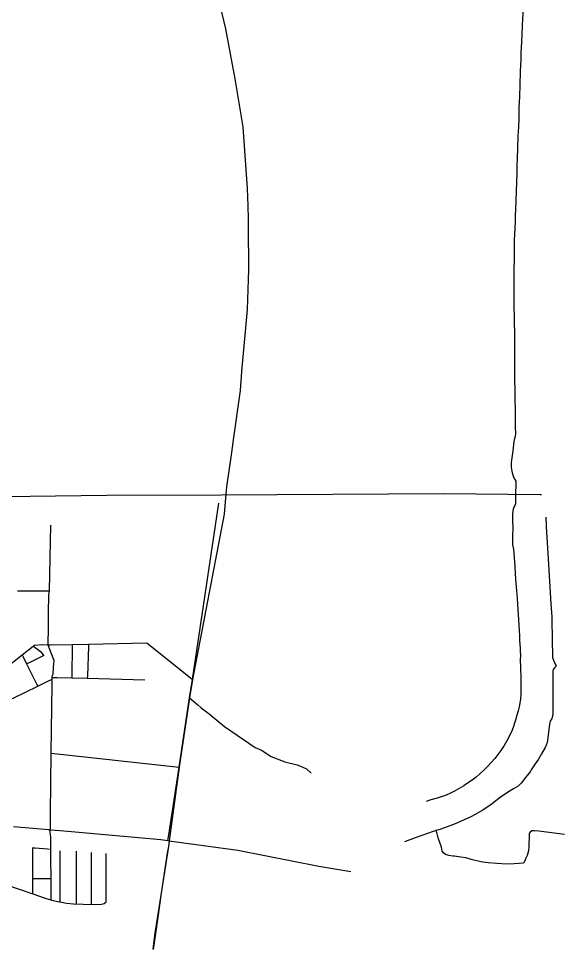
# Model space of a CAD drawing. Header units: inches. Extents: x 170101 to 178921, y 438267 to 453456.
# Drawn here: x 177540 to 178868, y 446098 to 448364 of the extents above; entities that cross this region are included whole.
import ezdxf

# ---------------------------------------------------------------- set-up
doc = ezdxf.new("R2010")
doc.units = ezdxf.units.IN
doc.header["$MEASUREMENT"] = 0

msp = doc.modelspace()

# ---------------------------------------------------------------- linework, layer by layer
for points in [[(178019.2, 448442.2), (178043.4, 448338.8), (178066, 448217), (178074.6, 448164.2), (178085, 448100.5), (178096.3, 447950.5), (178097.2, 447908.1), (178098.2, 447875.9), (178098.3, 447859.2), (178098.8, 447753.3), (178096.1, 447655.6), (178082.2, 447504.6), (178078.8, 447458.5), (178061.3, 447332.8), (178061.2, 447332.1), (178057.8, 447307.7), (178045.7, 447223.9), (178043.4, 447197.1)], [(178767.7, 448386.1), (178766.4, 448363.9), (178765.3, 448346.3), (178764, 448325.3), (178763.3, 448307.1), (178762.3, 448280.7), (178761.6, 448263.4), (178760.5, 448236), (178759.3, 448201.7), (178758.5, 448174.2), (178757.4, 448147.6), (178756.7, 448119), (178756.2, 448100.6), (178755, 448077.4), (178753, 448021.7), (178752.2, 448007), (178752.1, 447986.6), (178751.2, 447964.6), (178750.6, 447943.7), (178749.8, 447921.5), (178749.1, 447899.6), (178748.5, 447885), (178748, 447869.9), (178747.2, 447852.7), (178746.7, 447839), (178746.1, 447824.6), (178745.8, 447807), (178745.4, 447788.8), (178745.5, 447772.4), (178745.3, 447757.2), (178745.3, 447740.4), (178745, 447724.2), (178744.9, 447700.8), (178745, 447686.6), (178745.3, 447660.6), (178745.5, 447641.2), (178746, 447622.8), (178746.3, 447600.9), (178746.3, 447580.4), (178746.5, 447560.3), (178746.8, 447531.5), (178746.7, 447503.7), (178746.8, 447484.4), (178747.1, 447459.4), (178747.4, 447436.9), (178748, 447412.5), (178747.9, 447403.6), (178748.2, 447371.9), (178748.6, 447352.5), (178748.2, 447347.4), (178746.5, 447341.9), (178745.1, 447334.2), (178742.7, 447312), (178738.4, 447283.4), (178738.5, 447272), (178739.8, 447261.9), (178740.6, 447257.9), (178742.1, 447253), (178744.3, 447247.3), (178747.4, 447241.9), (178749.4, 447237.4), (178749.6, 447233.7), (178749.3, 447203.5)], [(172519.3, 447155.6), (172519.3, 447155.6), (172575.4, 447157), (172711.6, 447160.4), (172814.3, 447162.9), (173005.5, 447167.7), (173542.6, 447171.6), (173930.1, 447174.5), (174931.6, 447183.9), (175446.8, 447186.3), (177068.2, 447195.1), (177754.1, 447203.4), (178032.6, 447204.7), (178575.5, 447207.4), (178809.3, 447205.7), (178812, 447205.7), (178812, 447205.7)], [(178043.4, 447197.1), (178040, 447157.1), (177962.5, 446754.9), (177955.7, 446709.9), (177930.2, 446541.7), (177906.3, 446362.2), (177904.2, 446348.5), (177901.6, 446332), (177885.7, 446229.1), (177879.2, 446181.6), (177873.1, 446136.6), (177867, 446097.8), (177867, 446097.8)], [(178749.3, 447203.5), (178749.3, 447203.5), (178749.2, 447192.1), (178749.1, 447187.3), (178748.6, 447183), (178747.5, 447178.9), (178745.3, 447174.1), (178743.5, 447170), (178742.3, 447165.3), (178741.5, 447156.8), (178741.9, 447143.4), (178742.2, 447120.5), (178741.8, 447106.1), (178741.4, 447082.6), (178744.5, 447072.4), (178745.8, 447051.8), (178747.1, 447029.7), (178748.5, 447011.8), (178750.1, 446989), (178751.4, 446971.9), (178752.9, 446951.8), (178754.8, 446925.2), (178756, 446901.2), (178757.1, 446885.5), (178758, 446873.1), (178758.4, 446862), (178759.1, 446849.9), (178759.8, 446841), (178760.4, 446830.3), (178760.7, 446825.4), (178761.1, 446811.4), (178760.7, 446804.7), (178761.4, 446782.6), (178762.2, 446759.6), (178762.2, 446734.2), (178761.6, 446718.9), (178760.9, 446708), (178759.6, 446697.6), (178757.9, 446688.7), (178755.3, 446678.9), (178752.3, 446668.3), (178749, 446656), (178746.9, 446648.8), (178744.2, 446640.1), (178740.6, 446631.2), (178734.8, 446619.1), (178727.5, 446605.4), (178721.3, 446594), (178713.4, 446582), (178706.2, 446572.2), (178698.5, 446562.8), (178681.5, 446543.5), (178671.7, 446534.1), (178661.9, 446525.2), (178653.1, 446517.4), (178643.2, 446510), (178632.5, 446502.1), (178623.6, 446496.2), (178611.7, 446489.1), (178600.2, 446482.8), (178589.1, 446477.7), (178580.5, 446473.6), (178572.8, 446471), (178558.2, 446466.2), (178542.6, 446461.5), (178531.6, 446458)], [(177903, 446362.6), (177905.1, 446376.4), (177930.2, 446541.7), (177955.7, 446709.9), (177962.5, 446754.9), (178026.8, 447184.2)], [(178822.8, 447150.4), (178822.8, 447144.2), (178823.2, 447135.7), (178824, 447126.6), (178827.9, 447062.3), (178835.3, 446939.4), (178837.2, 446907.1), (178837.3, 446899.4), (178839.3, 446808.7), (178839.9, 446805.9), (178845.5, 446792.3), (178847.3, 446789.6), (178847.6, 446787.5), (178846.4, 446785.9), (178844, 446783.5), (178841, 446779.1), (178840, 446775.8), (178839.6, 446669), (178838.3, 446662.9), (178837.1, 446660.2), (178833.7, 446653.6), (178831.6, 446646.5), (178826.8, 446606.5), (178825.8, 446601.5), (178823.6, 446594.8), (178821.2, 446589.5), (178812.6, 446573.7), (178805, 446560.7), (178796.6, 446549.3), (178787.2, 446534.8), (178785.4, 446531.9), (178783.6, 446529.2), (178777.1, 446520.9), (178773.7, 446516.6), (178762.5, 446502.3), (178755.1, 446495), (178744.4, 446488.4), (178731.8, 446481.6), (178709.5, 446465.6), (178692.1, 446452.3), (178669.1, 446437.1), (178642.1, 446421.3), (178640, 446420.1), (178607.9, 446405.5), (178597.8, 446401.7), (178576.5, 446393.7), (178564.6, 446390), (178556.9, 446387.5), (178548.8, 446384.6), (178507.1, 446369.9), (178479, 446360)], [(177617.7, 446389), (177617.6, 446401.6), (177617.2, 446429.3), (177619.2, 446575.9), (177621.5, 446742.8), (177621.6, 446755.5), (177621.6, 446760), (177621.7, 446763.3), (177623.8, 446767.7), (177625, 446785.1), (177626, 446800.9), (177623.7, 446807), (177615.6, 446827.9), (177611.7, 446838.2), (177611.7, 446839.3), (177611.8, 446849.5), (177612.1, 446871.9), (177612.4, 446894.3), (177612.7, 446916.7), (177613.2, 446961.4), (177615, 446970.5), (177615, 446970.7), (177618.1, 447131)], [(177537.3, 446971), (177561.9, 446970.9), (177586.5, 446970.8), (177608.2, 446970.7), (177615, 446970.7)], [(177505.1, 446780.8), (177548.3, 446814.8), (177574.9, 446835.8), (177578.2, 446838.4), (177597.1, 446839.7), (177611.7, 446839.3), (177617.1, 446839.2), (177670.2, 446840.3), (177709.6, 446841.1), (177851.4, 446844.1), (177945.5, 446768.6), (177962.5, 446754.9)], [(177574.9, 446835.8), (177579.7, 446832.6), (177585.6, 446828.6), (177592.6, 446823.2), (177599.7, 446814.8), (177601.2, 446813), (177589.5, 446807.6), (177563.4, 446794.9), (177559.3, 446792.9)], [(177670.2, 446840.3), (177670.1, 446835), (177669.1, 446765.3), (177669, 446758.8)], [(177709.6, 446841.1), (177709.4, 446835.2), (177707.1, 446764.2), (177706.9, 446757.9)], [(177548.3, 446814.8), (177550.8, 446809.8), (177559.3, 446792.9), (177583.6, 446744.4), (177586.5, 446738.6)], [(177467.4, 446709.7), (177472.3, 446709.4), (177515.1, 446707.2), (177526.5, 446709.7), (177586.5, 446738.6), (177609.4, 446749.7), (177621.6, 446755.5)], [(177621.6, 446760), (177633.6, 446759.7), (177669, 446758.8), (177706.9, 446757.9), (177846.5, 446754.4)], [(177955.7, 446709.9), (177976.1, 446692.9), (177984.2, 446686.1), (178003.2, 446670.9), (178040.9, 446640.8), (178115.8, 446589.2), (178131, 446582.7), (178154, 446567.5), (178187.9, 446554.8), (178217.5, 446547.1), (178231.8, 446541.7), (178240.3, 446537.7), (178251.5, 446526.9)], [(177619.2, 446575.9), (177930.2, 446541.7)], [(177527.1, 446396.6), (177555.4, 446394.2), (177583.8, 446391.9), (177612.1, 446389.5), (177615.1, 446389.2), (177617.7, 446389), (177640.4, 446387.1), (177668.7, 446384.7), (177886, 446365), (177903, 446362.6), (177906.2, 446362.2), (178073.6, 446339.1), (178270.4, 446300.2), (178348.1, 446287.5)], [(177615.1, 446389.2), (177617.7, 446371.3), (177617.9, 446218.4)], [(178867.9, 446377.5), (178805.5, 446385.6), (178794.7, 446386.8), (178788.9, 446386.3), (178784.4, 446383.2), (178784.3, 446383.1), (178781.9, 446379.8), (178782.3, 446375.5), (178781.6, 446349.3), (178780.5, 446337.8), (178777.2, 446326.4), (178774.4, 446319.6), (178772, 446313.4), (178768.3, 446308), (178745.7, 446305.8), (178726.5, 446304.9), (178682.8, 446308.2), (178669.3, 446310.3), (178661, 446312.1), (178641.2, 446317), (178636.5, 446318.6), (178628.1, 446320.3), (178616.2, 446322.2), (178600.8, 446324.4), (178596.4, 446324.7), (178587, 446326.3), (178579, 446328.9), (178573.9, 446332.9), (178570.8, 446336.6), (178568.7, 446347), (178564.8, 446358.4), (178561, 446369.7), (178555.5, 446388.8)], [(177906.2, 446362.2), (177904.1, 446348.5), (177871.5, 446137), (177866, 446099)], [(177574.5, 446232.9), (177574.5, 446238), (177574.4, 446269.6), (177574.1, 446337.8), (177574.1, 446344.2), (177574.1, 446346)], [(177615, 446341.3), (177609.8, 446341.7), (177579.9, 446343.8), (177574.1, 446344.2)], [(177640.7, 446213.2), (177640.8, 446217.8), (177640.8, 446337.9)], [(177680.3, 446208.5), (177680.5, 446213.2), (177680.9, 446336.5)], [(177716.9, 446207.1), (177717.1, 446333.8)], [(177752.4, 446213.4), (177753, 446331)], [(177617.8, 446269.5), (177609.7, 446269.7), (177579.4, 446269.6), (177574.4, 446269.6)], [(177498.2, 446258.8), (177510.4, 446254.7), (177574.5, 446232.9), (177604.1, 446222.8), (177614.5, 446219.5), (177624.1, 446216.4), (177635.5, 446214.1), (177656.3, 446210.6), (177673.1, 446208.7), (177696.6, 446207.8), (177725.7, 446206.7), (177741.4, 446207.5), (177748.3, 446209.6), (177752.4, 446213.4)]]:
    msp.add_lwpolyline(points)

doc.saveas('drawing.dxf')
